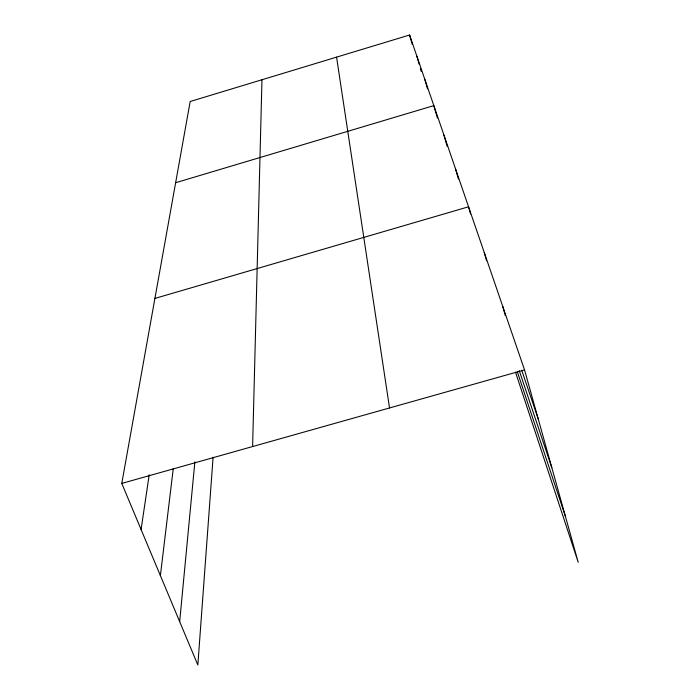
<?xml version="1.0" encoding="UTF-8"?>
<svg xmlns="http://www.w3.org/2000/svg" width="700" height="700" viewBox="0 0 700 700"><rect width="100%" height="100%" fill="white"/><g stroke="black" fill="none" stroke-linecap="round" stroke-linejoin="round"><path stroke-width="1.05" d="M252.604 446.547L261.966 79.748M213.097 457.205L197.838 665L121.774 483.42L190.181 101.509L409.596 35L524.545 369.906L578.226 562.336L515.515 372.216M179.673 621.635L194.871 461.843M160.388 575.593L173.268 468.528M141.085 529.524L149.196 474.81M175.639 182.726L433.834 105.621L437.351 117.994M154.91 298.428L468.562 206.789L470.593 213.99M121.774 483.42L524.545 369.906M521.71 370.239L538.186 418.819M519.26 370.676L551.819 467.661M517.291 371.674L565.425 516.434M424.856 79.45L427.525 88.848M416.824 56.044L419.16 64.277M420.332 68.39L421.216 71.479M409.596 35L412.204 44.153M455.429 168.534L458.404 179.043M443.957 135.1L447.142 146.352M484.225 252.438L486.57 260.767M502.626 306.049L505.242 315.376M336.569 57.137L389.533 407.96"/></g></svg>
